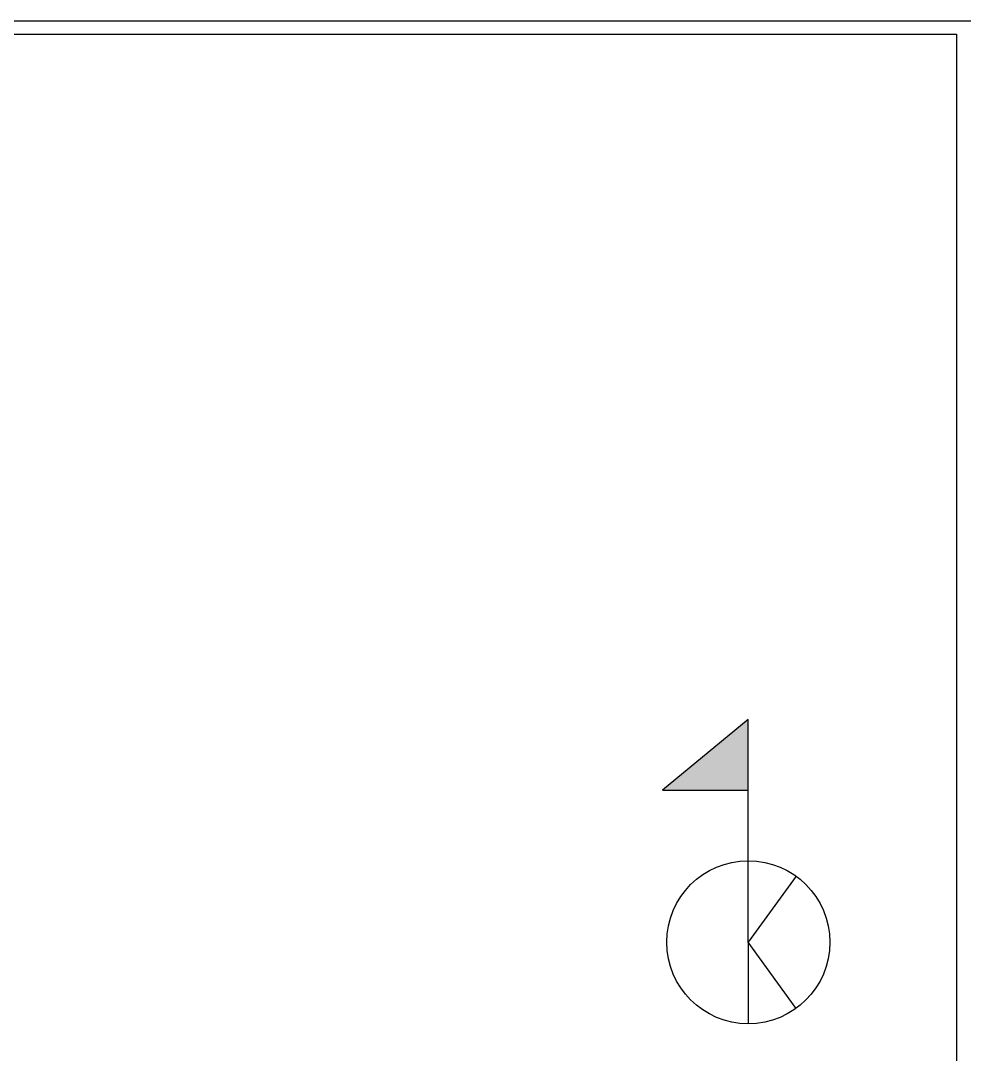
# Model space of a CAD drawing. Header units: millimetres. Extents: x 2232 to 85269, y -3593 to 5869.
# Drawn here: x 5998 to 7216, y -428 to 907 of the extents above; entities that cross this region are included whole.
import ezdxf

# ---------------------------------------------------------------- set-up
doc = ezdxf.new("R2010")
doc.units = ezdxf.units.MM
doc.layers.add('çerceve', color=4, linetype='Continuous', lineweight=30)
doc.layers.add('ÖLÇÜ İÇ', color=7, linetype='Continuous', lineweight=9)

msp = doc.modelspace()

# ---------------------------------------------------------------- hatches: boundary and pattern name
at = {"layer": 'ÖLÇÜ İÇ', "lineweight": 30}
h = msp.add_hatch(color=3, dxfattribs=at)
h.dxf.hatch_style = 1
h.paths.add_polyline_path([(6937.5, 4.4), (6826.9, -86.9), (6937.5, -86.9)])

# ---------------------------------------------------------------- linework, layer by layer
msp.add_line((3332.4, 906.6), (85269.2, 906.6))
at = {"layer": 'çerceve'}
for points in [[(7226.5, -3593.4), (3332.4, -3593.4), (3332.4, 906.6), (7226.5, 906.6)], [(7206.5, -3573), (3352.4, -3573.4), (3352.4, 889.1), (7206.5, 889.1)]]:
    msp.add_lwpolyline(points, close=True, dxfattribs=at)
at = {"layer": 'ÖLÇÜ İÇ', "color": 3, "lineweight": 30}
for points in [[(6937.5, -283.1), (6937.5, 4.4), (6826.9, -86.9)], [(6826.9, -86.9), (6937.5, -86.9)], [(6999.1, -197.7), (6937.5, -283.1)], [(6999.1, -368.5), (6937.5, -283.1)], [(6937.5, -283.1), (6937.5, -388.4)]]:
    msp.add_lwpolyline(points, dxfattribs=at)
msp.add_circle((6937.5, -283.1), 105.3, dxfattribs=at)

doc.saveas('drawing.dxf')
